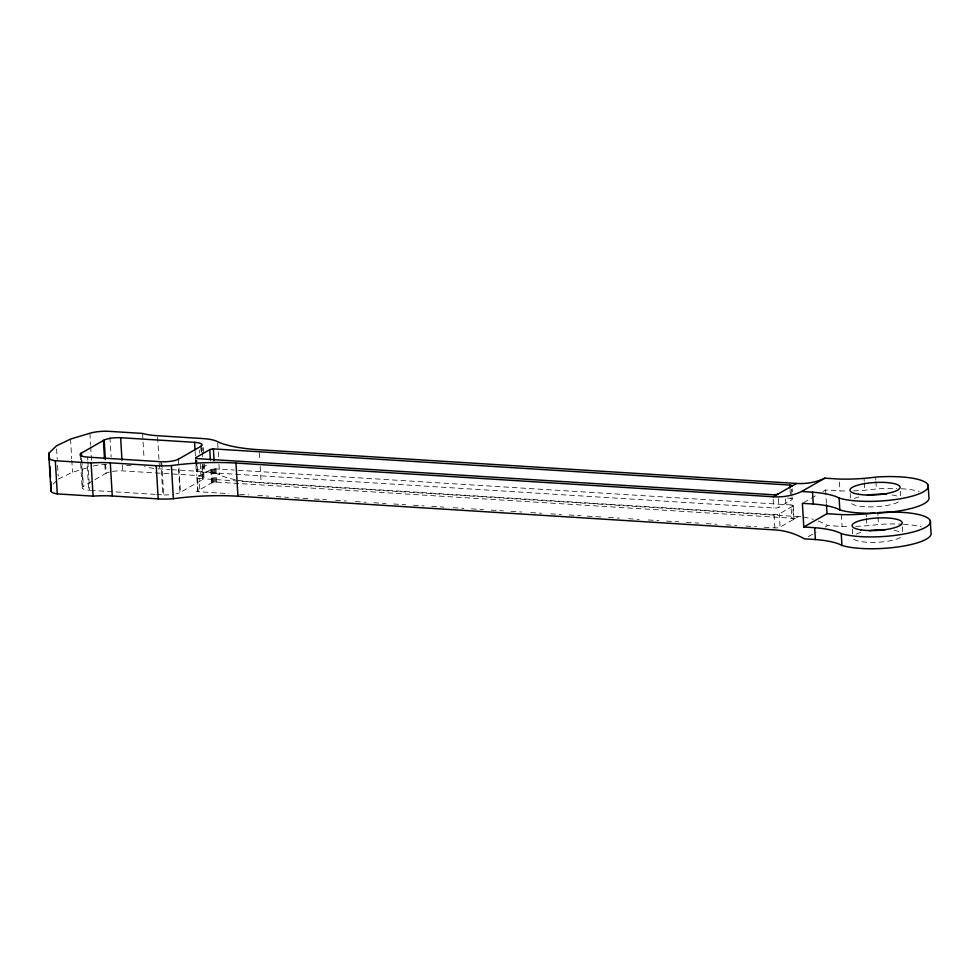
<?xml version="1.0" encoding="UTF-8"?>
<svg xmlns="http://www.w3.org/2000/svg" width="980" height="980" viewBox="0 0 980 980"><rect width="100%" height="100%" fill="white"/><g stroke="black" fill="none" stroke-linecap="round" stroke-linejoin="round"><path stroke-width="0.73" stroke-dasharray="4.9 3.68" d="M53.141 484.145L57.342 480.065M197.274 477.37A3.92 0.968 -3.4 0 0 199.124 478.559L199.908 491.825A3.92 0.968 -3.4 0 1 198.07 490.637L197.274 477.37L210.774 469.628L215.024 468.857L234.293 470.02M795.282 518.432L216.788 482.136L211.558 482.883L196.38 491.605L228.891 493.651M800.93 516.827A73.451 63.761 60.1 0 0 798.443 516.619L778.402 528.122M791.999 496.701L792.171 499.641L778.904 507.26A3.92 0.968 -3.4 0 1 773.686 508.008L197.568 471.858A3.92 0.968 -3.4 0 1 196.796 470.792L208.03 464.336M199.124 478.559L774.09 514.635A3.92 0.968 -3.4 0 0 779.296 513.888L792.808 506.146L793.592 519.4A3.92 0.968 -3.4 0 0 791.754 518.212L790.958 504.957L235.825 470.118M803.673 502.581L816.573 495.182M823.016 491.482L825.589 490.012L839.958 490.907A58.763 14.516 -3.4 0 0 848.067 490.98M808.365 536.636L816.107 532.189M825.123 527.02L827.708 525.537L842.065 526.432A58.763 14.516 -3.4 0 0 850.175 526.505M58.396 479.049L72.52 472.25L89.094 467.24M853.605 490.858A58.763 14.516 -3.4 0 0 864.777 490.208L867.361 489.976A58.053 14.332 -3.4 0 0 876.365 488.947A48.975 12.091 -3.4 0 1 896.823 488.505M855.712 526.383A58.763 14.516 -3.4 0 0 866.884 525.733L869.468 525.501A58.053 14.332 -3.4 0 0 878.472 524.484A48.975 12.091 -3.4 0 1 901.906 524.153M787.553 498.134L790.603 498.318A3.92 0.968 -3.4 0 1 792.171 499.641M126.567 465.463L131.063 465.745M158.05 468.771A39.176 9.678 -3.4 0 0 159.52 468.881L170.079 469.543M171.586 469.641L204.796 471.723A29.388 7.252 -3.4 0 1 219.594 474.896A88.151 21.768 -3.4 0 0 236.78 479.992M112.492 471.441A13.242 3.271 -3.4 0 1 122.61 470.866L196.551 475.496A13.218 3.271 -3.4 0 1 202.762 479.514L201.868 464.447M238.214 480.261A88.151 21.768 -3.4 0 0 261.146 482.907L798.443 516.619M239.561 494.312L248.712 494.888M257.863 495.464L268.532 496.137M276.164 496.615L288.365 497.375M294.466 497.754L308.186 498.624M314.286 499.004L326.487 499.763M335.638 500.339L346.32 501.013M355.471 501.589L366.14 502.262M373.772 502.74L385.973 503.5M393.593 503.977L405.793 504.749M413.425 505.227L424.095 505.888M431.727 506.366L443.928 507.138M453.079 507.714L463.748 508.375M471.38 508.865L483.581 509.625M491.201 510.102L503.402 510.874M511.033 511.352L521.703 512.013M530.854 512.589L541.536 513.263M550.687 513.839L561.356 514.5M568.988 514.978L581.189 515.75M587.29 516.129L601.01 516.999M608.641 517.477L619.311 518.138M628.462 518.714L639.144 519.388M648.295 519.964L658.964 520.625M666.596 521.103L678.797 521.875M686.417 522.352L698.617 523.112M706.249 523.602L716.919 524.263M726.07 524.839L736.752 525.513M745.903 526.089L756.572 526.75M764.192 527.228L774.874 527.902A3.92 0.968 -3.4 0 0 780.092 527.154L779.296 513.888M155.171 494.398L88.702 490.221L87.183 464.594M156.702 494.484L163.685 494.925L161.81 463.271M900.277 491.262L900.547 495.709M902.384 526.799L902.825 534.198M875.655 477.113L875.838 480.065M875.924 481.548L876.365 488.947M877.774 512.638L877.945 515.59M878.031 517.073L878.472 524.484M864.066 478.363L864.238 481.327M864.336 482.809L864.777 490.208M866.173 513.888L866.357 516.852M866.442 518.334L866.884 525.733M850.223 493.54L850.493 497.975M852.343 529.065L852.784 536.464M839.431 482.025L839.958 490.907M841.367 514.598L842.065 526.432M825.589 490.012L826.385 503.328M792.208 488.775L792.391 491.715M793.175 505.631L793.959 518.898M791.558 489.326L791.914 495.219M790.076 489.486L790.603 498.318M785.556 498.869L785.813 503.291M778.377 498.416L778.904 507.26M773.171 499.163L773.686 508.008M774.09 514.635L774.874 527.902M259.357 452.76L259.81 460.306M260.166 466.333L261.146 482.907M217.719 443.242L218.614 458.309M218.969 464.349L219.594 474.896M215.992 468.881L216.788 482.136M215.024 468.857L215.808 482.111M214.007 468.893L214.792 482.16M213.003 469.004L213.787 482.27M212.096 469.175L212.881 482.43M211.337 469.383L212.121 482.65M210.774 469.628L211.558 482.883M203.362 447.603L203.718 453.63M204.342 464.189L204.796 471.723M202.223 447.64L202.407 450.653M202.493 452.16L202.762 456.68M203.215 464.214L204.012 477.787M201.304 447.627L201.574 452.148M202.297 464.202L203.191 479.269L179.989 492.585L178.458 466.97M200.79 446.353L201.157 452.38M199.406 450.151L199.577 453.164M200.214 463.712L200.925 475.778M196.87 460.073L197.127 464.483M197.213 465.966L197.568 471.858M196.184 460.478L196.796 470.792M195.804 460.882L196.417 471.196M196.907 477.885L197.691 491.152M195.118 451.388L195.388 455.908M195.473 457.415L196.551 475.496M178.434 459.191L180.406 492.352A13.218 3.271 -3.4 0 1 175.959 493.883M160.83 461.715L162.803 494.876A13.218 3.271 -3.4 0 0 172.897 494.447M157.633 437.227L159.52 468.881M142.578 433.442L144.097 459.057M122.255 464.826L122.61 470.866M109.968 437.399L111.132 456.986M105.62 464.14L106.159 473.181L82.957 486.509L81.254 457.868M104.848 464.581L105.387 473.634A13.242 3.271 -3.4 0 1 109.515 472.041M89.891 433.246L90.601 445.312M90.699 446.819L91.508 460.38M87.612 457.121L87.796 460.135M87.882 461.641L89.584 490.282A13.218 3.271 -3.4 0 1 83.374 486.264L81.585 456.117M80.152 454.83L82.124 487.991M70.548 439.089L71.712 458.689M71.809 460.196L72.52 472.25M56.607 448.901L57.232 459.461M57.587 465.488L58.224 476.035M93.186 466.039A17.138 4.239 -3.4 0 1 108.266 464.398M153.835 468.367A39.176 9.678 -3.4 0 1 144.55 466.59M900.448 537.493A25.1 6.199 -3.4 0 1 873.254 542.43A25.1 6.199 -3.4 0 1 852.87 537.947M856.263 534.112A25.1 6.199 -3.4 0 1 863.674 531.736M894.14 530.437A25.1 6.199 -3.4 0 1 901.478 532.679M803.429 517.134A73.451 63.761 60.1 0 1 813.339 519.351M818.227 521.042A73.451 63.761 60.1 0 1 827.708 525.537M903.352 524.239A48.975 12.091 -3.4 0 1 921.335 526.885M901.245 488.714A48.975 12.091 -3.4 0 1 919.228 491.36M898.342 501.956A25.1 6.199 -3.4 0 1 871.147 506.905A25.1 6.199 -3.4 0 1 850.75 502.422M854.156 498.587A25.1 6.199 -3.4 0 1 861.567 496.211M892.033 494.912A25.1 6.199 -3.4 0 1 899.358 497.154M790.958 504.957A3.92 0.968 -3.4 0 1 792.808 506.146"/><path stroke-width="1.47" d="M49 457.783L49.061 453.017L56.424 445.888L70.548 439.089L89.891 433.246A17.138 4.239 -3.4 0 1 109.613 431.372L142.578 433.442A39.176 9.678 -3.4 0 0 157.547 435.72L202.823 438.562A29.388 7.252 -3.4 0 1 217.621 441.735A88.151 21.768 -3.4 0 0 259.186 449.747L796.471 483.459A73.451 63.761 60.2 0 0 824.891 478.166L839.248 479.061A58.763 14.516 -3.4 0 0 864.066 478.363L866.651 478.142A58.053 14.332 -3.4 0 0 875.655 477.113A48.975 12.091 -3.4 0 1 923.552 491.74A48.975 12.091 -3.4 0 1 839.125 498.073A58.763 14.516 -3.4 0 0 812.555 492.168L801.689 491.482A73.451 63.761 60.2 0 1 773.269 496.774L235.972 463.062A88.151 21.768 -3.4 0 0 171.647 465.524L171.414 465.561A29.388 7.252 -3.4 0 1 156.224 465.721L110.299 462.842A39.176 9.678 -3.4 0 0 91.103 462.977L55.321 460.735A17.138 4.239 -3.4 0 1 49 457.783L50.972 490.943A17.138 4.239 -3.4 0 0 57.293 493.896L93.076 496.137A39.176 9.678 -3.4 0 1 112.271 496.002L158.196 498.881A29.388 7.252 -3.4 0 0 173.387 498.71L173.619 498.685A88.151 21.768 -3.4 0 1 237.944 496.223L775.241 529.935A73.451 63.761 60.1 0 1 804.494 538.853L815.372 539.539A58.763 14.516 -3.4 0 1 841.942 545.443A48.975 12.091 -3.4 0 0 898.525 546.865A48.975 12.091 -3.4 0 0 931 532.691L930.302 520.846M50.972 490.943L50.764 481.658M773.269 496.774L796.471 483.459M178.017 459.436L201.219 446.108M81.585 456.117L81.401 453.103L103.415 440.473A13.242 3.271 -3.4 0 1 120.638 437.705L194.579 442.335A13.218 3.271 -3.4 0 1 200.79 446.353M791.387 486.386L791.865 486.105A3.92 0.968 -3.4 0 0 789.807 485.063L213.371 448.889A3.92 0.968 -3.4 0 0 209.745 449.649L196 457.525A3.92 0.968 -3.4 0 0 196.784 458.591L772.902 494.741A3.92 0.968 -3.4 0 0 778.12 493.994M801.689 491.482L824.891 478.166M928.183 485.321L928.893 497.166A48.975 12.091 -3.4 0 1 896.418 511.34A48.975 12.091 -3.4 0 1 839.823 509.919A58.763 14.516 -3.4 0 0 813.253 504.014L802.387 503.328L803.796 527.007L826.998 513.692L841.367 514.598A58.763 14.516 -3.4 0 0 866.173 513.888L868.77 513.667A58.053 14.332 -3.4 0 0 874.809 513.018M803.796 527.007L814.662 527.693A58.763 14.516 -3.4 0 1 841.232 533.61A48.975 12.091 -3.4 0 0 925.659 527.277A48.975 12.091 -3.4 0 0 877.774 512.638M839.125 498.073L839.823 509.919M841.232 533.61L841.942 545.443M826.471 504.81L826.998 513.692M812.555 492.168L813.253 504.014M814.662 527.693L815.372 539.539M789.807 485.063L789.99 488.003M235.972 463.062L237.944 496.223M213.371 448.889L214.069 460.686M209.745 449.649L210.357 459.963M194.579 442.335L195.032 449.881M171.414 465.561L173.387 498.71M156.224 465.721L158.196 498.881M120.638 437.705L121.986 460.306M110.299 462.842L112.271 496.002M104.186 440.02L105.35 459.62M103.415 440.473L104.493 458.554M91.103 462.977L93.076 496.137M80.985 453.348L81.156 456.362M55.321 460.735L57.293 493.896M49.061 453.017L49.515 460.551M49.87 466.578L50.495 477.138M869.505 530.682A25.1 6.199 -3.4 0 1 884.989 529.715M81.401 453.103A13.218 3.271 -3.4 0 0 87.612 457.121L160.83 461.715A13.218 3.271 -3.4 0 0 178.434 459.191M867.398 495.157A25.1 6.199 -3.4 0 1 886.545 494.337M860.857 529.849A25.1 6.199 -3.4 0 0 901.772 523.994A25.1 6.199 -3.4 0 0 868.807 518.837A25.1 6.199 -3.4 0 0 860.857 529.849M858.737 494.324A25.1 6.199 -3.4 0 0 899.664 488.469A25.1 6.199 -3.4 0 0 866.688 483.312A25.1 6.199 -3.4 0 0 858.737 494.324"/></g></svg>
